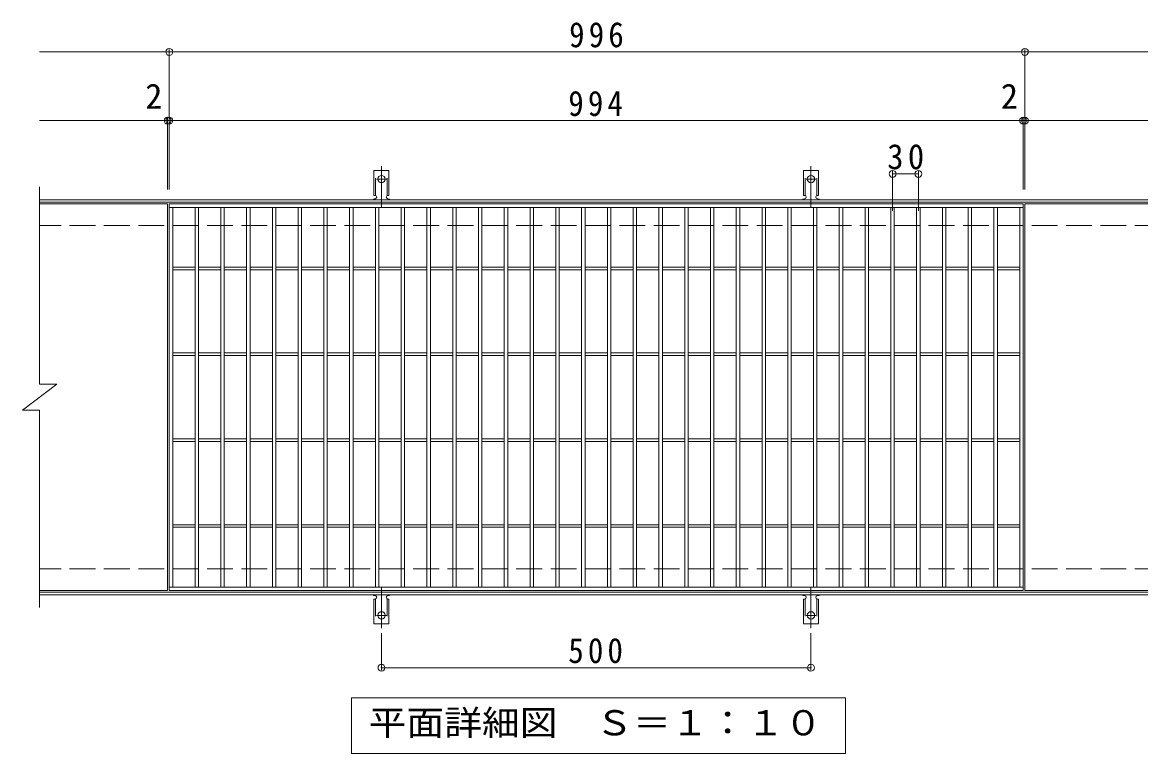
# Model space of a CAD drawing. Units: millimetres on the paper, enlarged 2 times, with parts at other scales. Extents: x -300 to 339, y -274 to 224.
# Drawn here: x -135 to 125.4, y 53.3 to 223.6 of the extents above; entities that cross this region are included whole.
import ezdxf
from ezdxf.enums import TextEntityAlignment as Align

# ---------------------------------------------------------------- set-up
doc = ezdxf.new("R2010")
doc.units = ezdxf.units.MM
doc.header["$LTSCALE"] = 2
doc.header["$PDMODE"] = 32
doc.header["$PDSIZE"] = 1.6
for name, pattern in [('CHAIN2', [12, 9, -1, 1, -1]), ('DASHED2', [3, 2, -1]), ('DASHED3', [4, 3, -1])]:
    doc.linetypes.add(name, pattern=pattern)
for name, color, linetype, lineweight in [('C-1', 2, 'Continuous', 9), ('C-2', 3, 'Continuous', 9), ('C-4', 7, 'Continuous', 9), ('C-5', 7, 'Continuous', 9), ('C-A', 3, 'Continuous', 9)]:
    doc.layers.add(name, color=color, linetype=linetype, lineweight=lineweight)
doc.styles.add('ＭＳ ゴシック', font='')
doc.styles.get('ＭＳ ゴシック').set_extended_font_data('MS Gothic')

msp = doc.modelspace()

# ---------------------------------------------------------------- linework, layer by layer
at = {"layer": 'C-1'}
for p, q in [((130.022, 182.27), (-130.978, 182.27)), ((130.022, 181.67), (-130.978, 181.67)), ((130.022, 90.87), (-130.978, 90.87)), ((130.022, 90.27), (-130.978, 90.27))]:
    msp.add_line(p, q, dxfattribs=at)
at = {"layer": 'C-1', "linetype": 'DASHED3'}
for p, q in [((130.022, 176.27), (-130.978, 176.27)), ((130.022, 96.27), (-130.978, 96.27))]:
    msp.add_line(p, q, dxfattribs=at)
at = {"layer": 'C-2'}
for p, q in [((-130.978, 185.27), (-130.978, 139.27)), ((-101.178, 181.27), (-130.978, 181.27)), ((-101.178, 181.27), (-101.178, 91.27)), ((-100.778, 180.47), (98.022, 180.47)), ((-99.978, 92.07), (-99.978, 180.47)), ((-94.778, 92.07), (-94.778, 180.47)), ((-93.978, 92.07), (-93.978, 180.47)), ((-88.778, 92.07), (-88.778, 180.47)), ((-87.978, 92.07), (-87.978, 180.47)), ((-82.778, 92.07), (-82.778, 180.47)), ((-81.978, 92.07), (-81.978, 180.47)), ((-76.778, 92.07), (-76.778, 180.47)), ((-75.978, 92.07), (-75.978, 180.47)), ((-70.778, 92.07), (-70.778, 180.47)), ((-69.978, 92.07), (-69.978, 180.47)), ((-64.778, 92.07), (-64.778, 180.47)), ((-63.978, 92.07), (-63.978, 180.47)), ((-58.778, 92.07), (-58.778, 180.47)), ((-57.978, 92.07), (-57.978, 180.47)), ((-52.778, 92.07), (-52.778, 180.47)), ((-51.978, 92.07), (-51.978, 180.47)), ((-46.778, 92.07), (-46.778, 180.47)), ((-45.978, 92.07), (-45.978, 180.47)), ((-40.778, 92.07), (-40.778, 180.47)), ((-39.978, 92.07), (-39.978, 180.47)), ((-34.778, 92.07), (-34.778, 180.47)), ((-33.978, 92.07), (-33.978, 180.47)), ((-28.778, 92.07), (-28.778, 180.47)), ((-27.978, 92.07), (-27.978, 180.47)), ((-22.778, 92.07), (-22.778, 180.47)), ((-21.978, 92.07), (-21.978, 180.47)), ((-16.778, 92.07), (-16.778, 180.47)), ((-15.978, 92.07), (-15.978, 180.47)), ((-10.778, 92.07), (-10.778, 180.47)), ((-9.978, 92.07), (-9.978, 180.47)), ((-4.778, 92.07), (-4.778, 180.47)), ((-3.978, 92.07), (-3.978, 180.47)), ((1.222, 92.07), (1.222, 180.47)), ((2.022, 92.07), (2.022, 180.47)), ((7.222, 92.07), (7.222, 180.47)), ((8.022, 92.07), (8.022, 180.47)), ((13.222, 92.07), (13.222, 180.47)), ((14.022, 92.07), (14.022, 180.47)), ((19.222, 92.07), (19.222, 180.47)), ((20.022, 92.07), (20.022, 180.47)), ((25.222, 92.07), (25.222, 180.47)), ((26.022, 92.07), (26.022, 180.47)), ((31.222, 92.07), (31.222, 180.47)), ((32.022, 92.07), (32.022, 180.47)), ((37.222, 92.07), (37.222, 180.47)), ((38.022, 92.07), (38.022, 180.47)), ((43.222, 92.07), (43.222, 180.47)), ((44.022, 92.07), (44.022, 180.47)), ((49.222, 92.07), (49.222, 180.47)), ((50.022, 92.07), (50.022, 180.47)), ((55.222, 92.07), (55.222, 180.47)), ((56.022, 92.07), (56.022, 180.47)), ((61.222, 92.07), (61.222, 180.47)), ((62.022, 92.07), (62.022, 180.47)), ((67.222, 92.07), (67.222, 180.47)), ((68.022, 92.07), (68.022, 180.47)), ((73.222, 92.07), (73.222, 180.47)), ((74.022, 92.07), (74.022, 180.47)), ((79.222, 92.07), (79.222, 180.47)), ((80.022, 92.07), (80.022, 180.47)), ((85.222, 92.07), (85.222, 180.47)), ((86.022, 92.07), (86.022, 180.47)), ((91.222, 92.07), (91.222, 180.47)), ((92.022, 92.07), (92.022, 180.47)), ((97.222, 92.07), (97.222, 180.47)), ((98.022, 181.27), (98.022, 91.27)), ((98.422, 181.27), (98.422, 91.27)), ((130.022, 181.27), (98.422, 181.27)), ((-99.978, 166.57), (-94.778, 166.57)), ((-99.978, 165.97), (-94.778, 165.97)), ((-93.978, 166.57), (-88.778, 166.57)), ((-93.978, 165.97), (-88.778, 165.97)), ((-87.978, 166.57), (-82.778, 166.57)), ((-87.978, 165.97), (-82.778, 165.97)), ((-81.978, 166.57), (-76.778, 166.57)), ((-81.978, 165.97), (-76.778, 165.97)), ((-75.978, 166.57), (-70.778, 166.57)), ((-75.978, 165.97), (-70.778, 165.97)), ((-69.978, 166.57), (-64.778, 166.57)), ((-69.978, 165.97), (-64.778, 165.97)), ((-63.978, 166.57), (-58.778, 166.57)), ((-63.978, 165.97), (-58.778, 165.97)), ((-57.978, 166.57), (-52.778, 166.57)), ((-57.978, 165.97), (-52.778, 165.97)), ((-51.978, 166.57), (-46.778, 166.57)), ((-51.978, 165.97), (-46.778, 165.97)), ((-45.978, 166.57), (-40.778, 166.57)), ((-45.978, 165.97), (-40.778, 165.97)), ((-39.978, 166.57), (-34.778, 166.57)), ((-39.978, 165.97), (-34.778, 165.97)), ((-33.978, 166.57), (-28.778, 166.57)), ((-33.978, 165.97), (-28.778, 165.97)), ((-27.978, 166.57), (-22.778, 166.57)), ((-27.978, 165.97), (-22.778, 165.97)), ((-21.978, 166.57), (-16.778, 166.57)), ((-21.978, 165.97), (-16.778, 165.97)), ((-15.978, 166.57), (-10.778, 166.57)), ((-15.978, 165.97), (-10.778, 165.97)), ((-9.978, 166.57), (-4.778, 166.57)), ((-9.978, 165.97), (-4.778, 165.97)), ((-3.978, 166.57), (1.222, 166.57)), ((-3.978, 165.97), (1.222, 165.97)), ((2.022, 166.57), (7.222, 166.57)), ((2.022, 165.97), (7.222, 165.97)), ((8.022, 166.57), (13.222, 166.57)), ((8.022, 165.97), (13.222, 165.97)), ((14.022, 166.57), (19.222, 166.57)), ((14.022, 165.97), (19.222, 165.97)), ((20.022, 166.57), (25.222, 166.57)), ((20.022, 165.97), (25.222, 165.97)), ((26.022, 166.57), (31.222, 166.57)), ((26.022, 165.97), (31.222, 165.97)), ((32.022, 166.57), (37.222, 166.57)), ((32.022, 165.97), (37.222, 165.97)), ((38.022, 166.57), (43.222, 166.57)), ((38.022, 165.97), (43.222, 165.97)), ((44.022, 166.57), (49.222, 166.57)), ((44.022, 165.97), (49.222, 165.97)), ((50.022, 166.57), (55.222, 166.57)), ((50.022, 165.97), (55.222, 165.97)), ((56.022, 166.57), (61.222, 166.57)), ((56.022, 165.97), (61.222, 165.97)), ((62.022, 166.57), (67.222, 166.57)), ((62.022, 165.97), (67.222, 165.97)), ((68.022, 166.57), (73.222, 166.57)), ((68.022, 165.97), (73.222, 165.97)), ((74.022, 166.57), (79.222, 166.57)), ((74.022, 165.97), (79.222, 165.97)), ((80.022, 166.57), (85.222, 166.57)), ((80.022, 165.97), (85.222, 165.97)), ((86.022, 166.57), (91.222, 166.57)), ((86.022, 165.97), (91.222, 165.97)), ((92.022, 166.57), (97.222, 166.57)), ((92.022, 165.97), (97.222, 165.97)), ((-99.978, 146.57), (-94.778, 146.57)), ((-99.978, 145.97), (-94.778, 145.97)), ((-93.978, 146.57), (-88.778, 146.57)), ((-93.978, 145.97), (-88.778, 145.97)), ((-87.978, 146.57), (-82.778, 146.57)), ((-87.978, 145.97), (-82.778, 145.97)), ((-81.978, 146.57), (-76.778, 146.57)), ((-81.978, 145.97), (-76.778, 145.97)), ((-75.978, 146.57), (-70.778, 146.57)), ((-75.978, 145.97), (-70.778, 145.97)), ((-69.978, 146.57), (-64.778, 146.57)), ((-69.978, 145.97), (-64.778, 145.97)), ((-63.978, 146.57), (-58.778, 146.57)), ((-63.978, 145.97), (-58.778, 145.97)), ((-57.978, 146.57), (-52.778, 146.57)), ((-57.978, 145.97), (-52.778, 145.97)), ((-51.978, 146.57), (-46.778, 146.57)), ((-51.978, 145.97), (-46.778, 145.97)), ((-45.978, 146.57), (-40.778, 146.57)), ((-45.978, 145.97), (-40.778, 145.97)), ((-39.978, 146.57), (-34.778, 146.57)), ((-39.978, 145.97), (-34.778, 145.97)), ((-33.978, 146.57), (-28.778, 146.57)), ((-33.978, 145.97), (-28.778, 145.97)), ((-27.978, 146.57), (-22.778, 146.57)), ((-27.978, 145.97), (-22.778, 145.97)), ((-21.978, 146.57), (-16.778, 146.57)), ((-21.978, 145.97), (-16.778, 145.97)), ((-15.978, 146.57), (-10.778, 146.57)), ((-15.978, 145.97), (-10.778, 145.97)), ((-9.978, 146.57), (-4.778, 146.57)), ((-9.978, 145.97), (-4.778, 145.97)), ((-3.978, 146.57), (1.222, 146.57)), ((-3.978, 145.97), (1.222, 145.97)), ((2.022, 146.57), (7.222, 146.57)), ((2.022, 145.97), (7.222, 145.97)), ((8.022, 146.57), (13.222, 146.57)), ((8.022, 145.97), (13.222, 145.97)), ((14.022, 146.57), (19.222, 146.57)), ((14.022, 145.97), (19.222, 145.97)), ((20.022, 146.57), (25.222, 146.57)), ((20.022, 145.97), (25.222, 145.97)), ((26.022, 146.57), (31.222, 146.57)), ((26.022, 145.97), (31.222, 145.97)), ((32.022, 146.57), (37.222, 146.57)), ((32.022, 145.97), (37.222, 145.97)), ((38.022, 146.57), (43.222, 146.57)), ((38.022, 145.97), (43.222, 145.97)), ((44.022, 146.57), (49.222, 146.57)), ((44.022, 145.97), (49.222, 145.97)), ((50.022, 146.57), (55.222, 146.57)), ((50.022, 145.97), (55.222, 145.97)), ((56.022, 146.57), (61.222, 146.57)), ((56.022, 145.97), (61.222, 145.97)), ((62.022, 146.57), (67.222, 146.57)), ((62.022, 145.97), (67.222, 145.97)), ((68.022, 146.57), (73.222, 146.57)), ((68.022, 145.97), (73.222, 145.97)), ((74.022, 146.57), (79.222, 146.57)), ((74.022, 145.97), (79.222, 145.97)), ((80.022, 146.57), (85.222, 146.57)), ((80.022, 145.97), (85.222, 145.97)), ((86.022, 146.57), (91.222, 146.57)), ((86.022, 145.97), (91.222, 145.97)), ((92.022, 146.57), (97.222, 146.57)), ((92.022, 145.97), (97.222, 145.97)), ((-134.978, 133.27), (-126.978, 139.27)), ((-130.978, 139.27), (-126.978, 139.27)), ((-134.978, 133.27), (-130.978, 133.27)), ((-130.978, 133.27), (-130.978, 87.27)), ((-99.978, 126.57), (-94.778, 126.57)), ((-99.978, 125.97), (-94.778, 125.97)), ((-93.978, 126.57), (-88.778, 126.57)), ((-93.978, 125.97), (-88.778, 125.97)), ((-87.978, 126.57), (-82.778, 126.57)), ((-87.978, 125.97), (-82.778, 125.97)), ((-81.978, 126.57), (-76.778, 126.57)), ((-81.978, 125.97), (-76.778, 125.97)), ((-75.978, 126.57), (-70.778, 126.57)), ((-75.978, 125.97), (-70.778, 125.97)), ((-69.978, 126.57), (-64.778, 126.57)), ((-69.978, 125.97), (-64.778, 125.97)), ((-63.978, 126.57), (-58.778, 126.57)), ((-63.978, 125.97), (-58.778, 125.97)), ((-57.978, 126.57), (-52.778, 126.57)), ((-57.978, 125.97), (-52.778, 125.97)), ((-51.978, 126.57), (-46.778, 126.57)), ((-51.978, 125.97), (-46.778, 125.97)), ((-45.978, 126.57), (-40.778, 126.57)), ((-45.978, 125.97), (-40.778, 125.97)), ((-39.978, 126.57), (-34.778, 126.57)), ((-39.978, 125.97), (-34.778, 125.97)), ((-33.978, 126.57), (-28.778, 126.57)), ((-33.978, 125.97), (-28.778, 125.97)), ((-27.978, 126.57), (-22.778, 126.57)), ((-27.978, 125.97), (-22.778, 125.97)), ((-21.978, 126.57), (-16.778, 126.57)), ((-21.978, 125.97), (-16.778, 125.97)), ((-15.978, 126.57), (-10.778, 126.57)), ((-15.978, 125.97), (-10.778, 125.97)), ((-9.978, 126.57), (-4.778, 126.57)), ((-9.978, 125.97), (-4.778, 125.97)), ((-3.978, 126.57), (1.222, 126.57)), ((-3.978, 125.97), (1.222, 125.97)), ((2.022, 126.57), (7.222, 126.57)), ((2.022, 125.97), (7.222, 125.97)), ((8.022, 126.57), (13.222, 126.57)), ((8.022, 125.97), (13.222, 125.97)), ((14.022, 126.57), (19.222, 126.57)), ((14.022, 125.97), (19.222, 125.97)), ((20.022, 126.57), (25.222, 126.57)), ((20.022, 125.97), (25.222, 125.97)), ((26.022, 126.57), (31.222, 126.57)), ((26.022, 125.97), (31.222, 125.97)), ((32.022, 126.57), (37.222, 126.57)), ((32.022, 125.97), (37.222, 125.97)), ((38.022, 126.57), (43.222, 126.57)), ((38.022, 125.97), (43.222, 125.97)), ((44.022, 126.57), (49.222, 126.57)), ((44.022, 125.97), (49.222, 125.97)), ((50.022, 126.57), (55.222, 126.57)), ((50.022, 125.97), (55.222, 125.97)), ((56.022, 126.57), (61.222, 126.57)), ((56.022, 125.97), (61.222, 125.97)), ((62.022, 126.57), (67.222, 126.57)), ((62.022, 125.97), (67.222, 125.97)), ((68.022, 126.57), (73.222, 126.57)), ((68.022, 125.97), (73.222, 125.97)), ((74.022, 126.57), (79.222, 126.57)), ((74.022, 125.97), (79.222, 125.97)), ((80.022, 126.57), (85.222, 126.57)), ((80.022, 125.97), (85.222, 125.97)), ((86.022, 126.57), (91.222, 126.57)), ((86.022, 125.97), (91.222, 125.97)), ((92.022, 126.57), (97.222, 126.57)), ((92.022, 125.97), (97.222, 125.97)), ((-99.978, 106.57), (-94.778, 106.57)), ((-99.978, 105.97), (-94.778, 105.97)), ((-93.978, 106.57), (-88.778, 106.57)), ((-93.978, 105.97), (-88.778, 105.97)), ((-87.978, 106.57), (-82.778, 106.57)), ((-87.978, 105.97), (-82.778, 105.97)), ((-81.978, 106.57), (-76.778, 106.57)), ((-81.978, 105.97), (-76.778, 105.97)), ((-75.978, 106.57), (-70.778, 106.57)), ((-75.978, 105.97), (-70.778, 105.97)), ((-69.978, 106.57), (-64.778, 106.57)), ((-69.978, 105.97), (-64.778, 105.97)), ((-63.978, 106.57), (-58.778, 106.57)), ((-63.978, 105.97), (-58.778, 105.97)), ((-57.978, 106.57), (-52.778, 106.57)), ((-57.978, 105.97), (-52.778, 105.97)), ((-51.978, 106.57), (-46.778, 106.57)), ((-51.978, 105.97), (-46.778, 105.97)), ((-45.978, 106.57), (-40.778, 106.57)), ((-45.978, 105.97), (-40.778, 105.97)), ((-39.978, 106.57), (-34.778, 106.57)), ((-39.978, 105.97), (-34.778, 105.97)), ((-33.978, 106.57), (-28.778, 106.57)), ((-33.978, 105.97), (-28.778, 105.97)), ((-27.978, 106.57), (-22.778, 106.57)), ((-27.978, 105.97), (-22.778, 105.97)), ((-21.978, 106.57), (-16.778, 106.57)), ((-21.978, 105.97), (-16.778, 105.97)), ((-15.978, 106.57), (-10.778, 106.57)), ((-15.978, 105.97), (-10.778, 105.97)), ((-9.978, 106.57), (-4.778, 106.57)), ((-9.978, 105.97), (-4.778, 105.97)), ((-3.978, 106.57), (1.222, 106.57)), ((-3.978, 105.97), (1.222, 105.97)), ((2.022, 106.57), (7.222, 106.57)), ((2.022, 105.97), (7.222, 105.97)), ((8.022, 106.57), (13.222, 106.57)), ((8.022, 105.97), (13.222, 105.97)), ((14.022, 106.57), (19.222, 106.57)), ((14.022, 105.97), (19.222, 105.97)), ((20.022, 106.57), (25.222, 106.57)), ((20.022, 105.97), (25.222, 105.97)), ((26.022, 106.57), (31.222, 106.57)), ((26.022, 105.97), (31.222, 105.97)), ((32.022, 106.57), (37.222, 106.57)), ((32.022, 105.97), (37.222, 105.97)), ((38.022, 106.57), (43.222, 106.57)), ((38.022, 105.97), (43.222, 105.97)), ((44.022, 106.57), (49.222, 106.57)), ((44.022, 105.97), (49.222, 105.97)), ((50.022, 106.57), (55.222, 106.57)), ((50.022, 105.97), (55.222, 105.97)), ((56.022, 106.57), (61.222, 106.57)), ((56.022, 105.97), (61.222, 105.97)), ((62.022, 106.57), (67.222, 106.57)), ((62.022, 105.97), (67.222, 105.97)), ((68.022, 106.57), (73.222, 106.57)), ((68.022, 105.97), (73.222, 105.97)), ((74.022, 106.57), (79.222, 106.57)), ((74.022, 105.97), (79.222, 105.97)), ((80.022, 106.57), (85.222, 106.57)), ((80.022, 105.97), (85.222, 105.97)), ((86.022, 106.57), (91.222, 106.57)), ((86.022, 105.97), (91.222, 105.97)), ((92.022, 106.57), (97.222, 106.57)), ((92.022, 105.97), (97.222, 105.97)), ((-101.178, 91.27), (-130.978, 91.27)), ((98.022, 92.07), (-100.778, 92.07)), ((98.022, 91.27), (-100.778, 91.27)), ((130.022, 91.27), (98.422, 91.27))]:
    msp.add_line(p, q, dxfattribs=at)
msp.add_lwpolyline([(-100.778, 91.27), (-100.778, 181.27), (98.022, 181.27)], dxfattribs=at)
at = {"layer": 'C-4'}
for p, q in [((-130.978, 216.67), (130.022, 216.67)), ((-100.778, 184.67), (-100.778, 217.27)), ((98.422, 184.67), (98.422, 217.27)), ((-130.978, 200.67), (130.022, 200.67)), ((-101.178, 184.67), (-101.178, 201.27)), ((98.022, 184.67), (98.022, 201.27)), ((67.622, 179.67), (67.622, 188.87)), ((67.622, 188.27), (73.622, 188.27)), ((73.622, 179.67), (73.622, 188.87)), ((-51.378, 81.326), (-51.378, 72.67)), ((48.622, 81.326), (48.622, 72.67)), ((-51.378, 73.27), (48.622, 73.27))]:
    msp.add_line(p, q, dxfattribs=at)
for p in [(-100.778, 216.67), (98.422, 216.67), (-101.178, 200.67), (-100.778, 200.67), (98.022, 200.67), (98.422, 200.67), (67.622, 188.27), (73.622, 188.27), (-51.378, 73.27), (48.622, 73.27)]:
    msp.add_point(p, dxfattribs=at)
at = {"layer": 'C-5'}
msp.add_lwpolyline([(-58.378, 53.27), (-58.378, 66.27), (56.622, 66.27), (56.622, 53.27)], close=True, dxfattribs=at)
at = {"layer": 'C-A', "color": 7, "linetype": 'CHAIN2'}
for p, q in [((-51.378, 180.577), (-51.378, 190.057)), ((48.622, 180.577), (48.622, 190.057)), ((-52.533, 187.07), (-50.223, 187.07)), ((47.467, 187.07), (49.777, 187.07)), ((-51.378, 91.964), (-51.378, 82.484)), ((48.622, 91.964), (48.622, 82.484)), ((-52.533, 85.47), (-50.223, 85.47)), ((47.467, 85.47), (49.777, 85.47))]:
    msp.add_line(p, q, dxfattribs=at)
at = {"layer": 'C-A'}
for p, q in [((-53.128, 183.27), (-53.128, 189.07)), ((-49.628, 189.07), (-53.128, 189.07)), ((-49.628, 183.27), (-49.628, 189.07)), ((46.872, 183.27), (46.872, 189.07)), ((50.372, 189.07), (46.872, 189.07)), ((50.372, 183.27), (50.372, 189.07)), ((-53.128, 183.27), (-52.878, 183.27)), ((-52.978, 182.47), (-52.878, 182.47)), ((-49.879, 182.47), (-49.777, 182.47)), ((-49.628, 183.27), (-49.878, 183.27)), ((46.872, 183.27), (47.122, 183.27)), ((47.022, 182.47), (47.122, 182.47)), ((50.121, 182.47), (50.223, 182.47)), ((50.372, 183.27), (50.122, 183.27)), ((-53.128, 89.27), (-52.878, 89.27)), ((-53.128, 89.27), (-53.128, 83.47)), ((-52.978, 90.07), (-52.878, 90.07)), ((-49.879, 90.07), (-49.777, 90.07)), ((-49.628, 89.27), (-49.878, 89.27)), ((-49.628, 89.27), (-49.628, 83.47)), ((46.872, 89.27), (47.122, 89.27)), ((46.872, 89.27), (46.872, 83.47)), ((47.022, 90.07), (47.122, 90.07)), ((50.121, 90.07), (50.223, 90.07)), ((50.372, 89.27), (50.122, 89.27)), ((50.372, 89.27), (50.372, 83.47)), ((-49.628, 83.47), (-53.128, 83.47)), ((50.372, 83.47), (46.872, 83.47))]:
    msp.add_line(p, q, dxfattribs=at)
at = {"layer": 'C-A', "linetype": 'DASHED2'}
for p, q in [((-52.728, 183.241), (-52.728, 189.07)), ((-50.028, 183.241), (-50.028, 189.07)), ((47.272, 183.241), (47.272, 189.07)), ((49.972, 183.241), (49.972, 189.07)), ((-52.728, 89.299), (-52.728, 83.47)), ((-50.028, 89.299), (-50.028, 83.47)), ((47.272, 89.299), (47.272, 83.47)), ((49.972, 89.299), (49.972, 83.47))]:
    msp.add_line(p, q, dxfattribs=at)
at = {"layer": 'C-A'}
for centre in [(-51.378, 187.07), (48.622, 187.07), (-51.378, 85.47), (48.622, 85.47)]:
    msp.add_circle(centre, 0.85, dxfattribs=at)
for centre, start, end in [((-52.978, 182.07), 90.27596, 150.00047), ((-52.878, 182.87), 270, 90), ((-49.878, 182.87), 90, 269.8667), ((-49.778, 182.07), 29.99927, 89.75836), ((47.022, 182.07), 90.27596, 150.00047), ((47.122, 182.87), 270, 90), ((50.122, 182.87), 90, 269.8667), ((50.222, 182.07), 29.99927, 89.75836), ((-52.978, 90.47), 209.99951, 269.72403), ((-52.878, 89.67), 270, 90), ((-49.878, 89.67), 90.13329, 270), ((-49.778, 90.47), 270.24162, 330.00072), ((47.022, 90.47), 209.99951, 269.72403), ((47.122, 89.67), 270, 90), ((50.122, 89.67), 90.13329, 270), ((50.222, 90.47), 270.24162, 330.00072)]:
    msp.add_arc(centre, 0.4, start, end, dxfattribs=at)

# ---------------------------------------------------------------- texts
at = {"layer": 'C-4', "color": 2, "style": 'ＭＳ ゴシック'}
for p in [(-106.371, 201.67), (92.829, 201.67)]:
    msp.add_text('2', height=5.865, dxfattribs=at).set_placement(p, align=Align.BOTTOM_LEFT)
at = {"layer": 'C-4', "color": 2, "char_height": 5.865, "attachment_point": 7, "style": 'ＭＳ ゴシック'}
for s, insert in [('\\T1.27;\\W0.9;996', (-7.678, 217.67)), ('\\T1.27;\\W0.9;994', (-7.878, 201.67)), ('\\T1.27;\\W0.95;30', (66.372, 189.27)), ('\\T1.27;\\W0.9;500', (-7.878, 74.27))]:
    msp.add_mtext(s, dxfattribs=dict(at, insert=insert))
at = {"layer": 'C-5', "color": 2, "style": 'ＭＳ ゴシック', "width": 1.1}
msp.add_text('平面詳細図\u3000Ｓ＝１：１０', height=5.865, dxfattribs=at).set_placement((-54.378, 55.77), align=Align.BOTTOM_LEFT)

doc.saveas('drawing.dxf')
